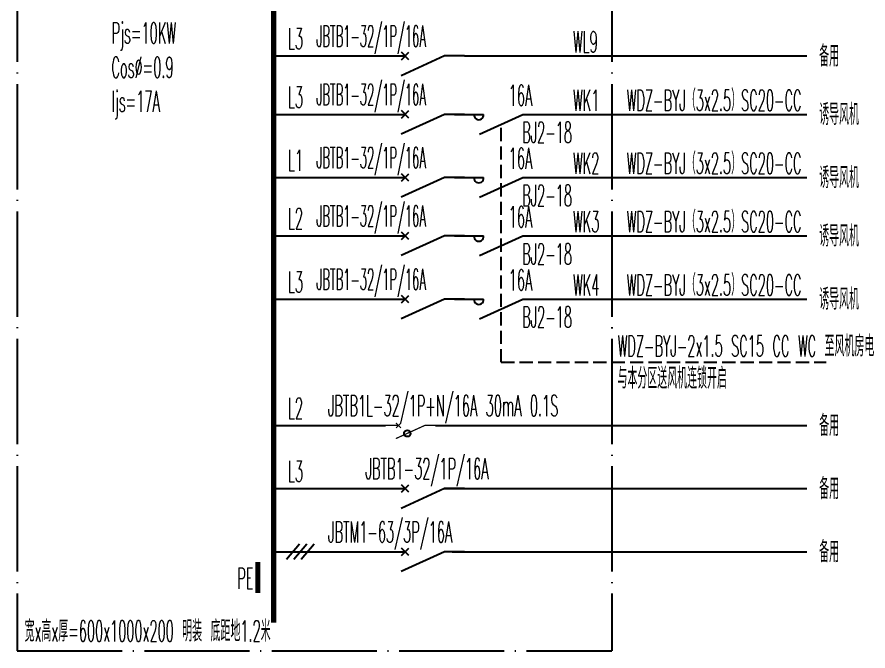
# Model space of a CAD drawing. Extents: x 776418 to 2076422, y -1170708 to 498544.
# Drawn here: x 1216324 to 1232497, y -727968 to -715926 of the extents above; entities that cross this region are included whole.
import ezdxf

# ---------------------------------------------------------------- set-up
doc = ezdxf.new("R2010")
doc.units = 0
doc.header["$LTSCALE"] = 1000
doc.header["$MEASUREMENT"] = 0
doc.linetypes.add('DASH', pattern=[0.35, 0.25, -0.1])
doc.linetypes.add('DOTE', pattern=[2.4200000000000004, 2, -0.2, 0.02, -0.2])
doc.layers.get('0').update_dxf_attribs({"linetype": 'CONTINUOUS'})
for name, color, linetype in [('D-TEXT', 7, 'CONTINUOUS'), ('ELEMENT', 3, 'CONTINUOUS'), ('LAYER3', 7, 'DOTE'), ('WIRE', 4, 'CONTINUOUS'), ('WIRE-动力', 2, 'CONTINUOUS'), ('WIRE-应急', 2, 'DASH')]:
    doc.layers.add(name, color=color, linetype=linetype)
doc.styles.add('_HZTXT', font='txt.shx', dxfattribs={"width": 0.8, "bigfont": 'HZTXT.shx'})
doc.styles.get("Standard").update_dxf_attribs({"font": 'gbenor.shx', "bigfont": 'gbcbig.shx'})

# ---------------------------------------------------------------- blocks, each defined once
blk = doc.blocks.new('$element$00000576')
for points in [[(0, 0), (0, -0.25)], [(0, -1.000000000001819), (0, -0.75), (-0.250000000001819, -0.2000000000007276)], [(-0.04714045207947493, -0.2971404520794749), (0.04714045207765594, -0.2028595479205251)], [(-0.04714045207947493, -0.2028595479205251), (0.04714045207765594, -0.2971404520794749)]]:
    blk.add_lwpolyline(points)
at = {"flags": 9}
blk.add_attdef('S', (0, 0), '', height=6.66666666667e-06, dxfattribs=at)
blk = doc.blocks.new('$element$00000525')
at = {"const_width": 0.02333333333333333}
for points in [[(0, 0), (0, -0.250000000001819)], [(-0.250000000001819, -0.2000000000007276), (0, -0.750000000001819), (0, -1.000000000001819)], [(-0.04714045207947493, -0.2028595479223441), (0.04714045207765594, -0.2971404520812939)], [(0.04714045207765594, -0.2028595479223441), (-0.04714045207947493, -0.2971404520812939)]]:
    blk.add_lwpolyline(points, dxfattribs=at)
blk.add_circle((-0.151255707763994, -0.4172374429235788), 0.06145434260789114)
at = {"flags": 9}
blk.add_attdef('S', (0, 0), '', height=6.66666666667e-06, dxfattribs=at)
blk = doc.blocks.new('M_M4')
blk.add_line((-0.2500000000007498, -0.2000000000005998), (0, -0.7500000000022492))
for points in [[(0, 0), (0, -0.2500000000003749)], [(0, -0.7500000000011247), (0, -1.0000000000015)]]:
    blk.add_lwpolyline(points)
blk.add_arc((-0.008333333333341637, -0.1916666666668583), 0.05892556509893791, 81.86989764584405, 278.130102354156)
at = {"width": 0.8, "flags": 9}
blk.add_attdef('S', (0.250000000000125, -0.5000000000002499), '', height=0.2000000000001, dxfattribs=at)

msp = doc.modelspace()

# ---------------------------------------------------------------- linework, layer by layer
at = {"layer": 'LAYER3'}
for p, q in [((1216324.276016516, -705099.0433345444), (1216323.855224742, -727967.5489750428)), ((1227626.124609521, -705099.2094723636), (1227625.451060728, -727967.841833703)), ((1216323.855222894, -727967.6757017893), (1227625.696443097, -727967.8418394846))]:
    msp.add_line(p, q, dxfattribs=at)
at = {"layer": 'WIRE', "linetype": 'Continuous'}
for p, q in [((1221200.668864323, -716665.7899382634), (1223325.668864323, -716665.7899382634)), ((1224825.668864326, -716665.7899382634), (1231335.803209976, -716665.7899382634)), ((1221200.668864323, -717774.6670831961), (1223325.668864323, -717774.6670831961)), ((1224638.168864324, -717774.6670831961), (1225188.27605749, -717774.6670831961)), ((1225938.276057491, -717774.6670831961), (1231335.803209976, -717774.6670831961)), ((1221200.668864323, -718974.6699378414), (1223325.668864323, -718974.6699378414)), ((1224638.168864324, -718974.6699378414), (1225188.27605749, -718974.6699378414)), ((1225938.276057491, -718974.6699378414), (1231335.803209976, -718974.6699378414)), ((1221200.668864323, -720083.5470827741), (1223325.668864323, -720083.5470827741)), ((1224638.168864324, -720083.5470827741), (1225188.27605749, -720083.5470827741)), ((1225938.276057491, -720083.5470827741), (1231335.803209976, -720083.5470827741)), ((1221200.668864323, -721283.5499374194), (1223325.668864323, -721283.5499374194)), ((1224638.168864324, -721283.5499374194), (1225188.27605749, -721283.5499374194)), ((1225938.276057491, -721283.5499374194), (1231335.803209976, -721283.5499374194)), ((1221200.668864323, -723683.3489745778), (1223325.668864323, -723683.3489745778)), ((1224279.335749103, -723683.3489745778), (1231335.803209976, -723683.3489745778)), ((1221200.668864323, -724883.3518292231), (1223325.668864323, -724883.3518292231)), ((1224450.668864323, -724883.3518292231), (1231335.803209976, -724883.1537210268)), ((1221200.668864323, -726082.9470488951), (1223325.668864323, -726082.9470488951)), ((1224594.178069843, -726082.5508325028), (1231335.803209976, -726082.5508325028))]:
    msp.add_line(p, q, dxfattribs=at)
at = {"layer": 'WIRE', "const_width": 100}
for points in [[(1221200.668864323, -706181.8263288061), (1221200.668864323, -727432.620758347)], [(1220900.226262344, -726869.4986366553), (1220900.226262344, -726278.2226720972)]]:
    msp.add_lwpolyline(points, dxfattribs=at)
at = {"layer": 'WIRE-动力'}
for p, q in [((1221693.558733715, -725936.2203924635), (1221445.580369589, -726229.6737053269)), ((1221833.558733715, -725936.2203924635), (1221585.580369589, -726229.6737053269)), ((1221973.558733715, -725936.2203924635), (1221725.580369589, -726229.6737053269))]:
    msp.add_line(p, q, dxfattribs=at)
at = {"layer": 'WIRE-应急', "color": 0, "linetype": 'DASH'}
for q in [(1225525.776057475, -717962.167083204), (1231702.35704778, -722483.5527920646)]:
    msp.add_line((1225525.776057486, -722483.5527920646), q, dxfattribs=at)

# ---------------------------------------------------------------- block references
at = {"layer": 'ELEMENT', "rotation": 90}
for name, p, xscale, yscale, zscale in [('$element$00000576', (1223325.668864323, -716665.7899382634), 1500, 1500, 1500), ('$element$00000576', (1223325.668864323, -717774.6670831961), 1500, 1500, 1500), ('$element$00000576', (1223325.668864323, -718974.6699378414), 1500, 1500, 1500), ('$element$00000576', (1223325.668864323, -720083.5470827741), 1500, 1500, 1500), ('$element$00000576', (1223325.668864323, -721283.5499374194), 1500, 1500, 1500), ('$element$00000525', (1223323.326543583, -723683.5470827741), 1000, 1000, 1000), ('$element$00000576', (1223325.668864323, -724883.3518292231), 1500, 1500, 1500), ('$element$00000576', (1223325.668864323, -726082.9470488951), 1500, 1500, 1500)]:
    msp.add_blockref(name, p, dxfattribs=dict(at, xscale=xscale, yscale=yscale, zscale=zscale))
at = {"layer": 'ELEMENT', "linetype": 'ByBlock', "xscale": 1500, "yscale": 1500, "zscale": 1500, "rotation": 90}
for p in [(1224813.276057489, -717774.6670831961), (1224813.276057489, -718974.6699378414), (1224813.276057489, -720083.5470827741), (1224813.276057489, -721283.5499374194)]:
    msp.add_blockref('M_M4', p, dxfattribs=at)

# ---------------------------------------------------------------- texts
at = {"layer": 'D-TEXT', "style": '_HZTXT'}
for s, width, p in [('Pjs=10KW', 0.45, (1218118.468235221, -716429.5242928767)), ('JBTB1-32/1P/16A', 0.4, (1222015.869668001, -716488.8890620989)), ('L3', 0.45, (1221473.746590866, -716539.088655941)), ('WL9', 0.45, (1226889.511133031, -716597.0364729685)), ('备用', 0.45, (1231569.376067356, -716867.1421300096)), ('Cos%%C=0.9', 0.45, (1218118.468235221, -717079.5242928767)), ('L3', 0.45, (1221473.746590866, -717647.9658008737)), ('JBTB1-32/1P/16A', 0.4, (1222015.869668001, -717597.7662070317)), ('16A', 0.45, (1225669.069023094, -717612.4284340686)), ('WDZ-BYJ（3x2.5）SC20-CC', 0.45, (1227909.511133031, -717705.9136179013)), ('Ijs=17A', 0.45, (1218118.468235221, -717729.5242928767)), ('WK1', 0.45, (1226889.511133031, -717705.9136179013)), ('诱导风机 ', 0.45, (1231569.376067356, -717976.0192749423)), ('BJ2-18', 0.45, (1225922.323763438, -718315.659228842)), ('JBTB1-32/1P/16A', 0.4, (1222015.869668001, -718797.7690616769)), ('L1', 0.45, (1221473.746590866, -718847.9658008737)), ('16A', 0.45, (1225669.069023094, -718812.4312887138)), ('WK2', 0.45, (1226889.511133031, -718905.9164725465)), ('WDZ-BYJ（3x2.5）SC20-CC', 0.45, (1227909.511133031, -718905.9164725465)), ('诱导风机 ', 0.45, (1231569.376067356, -719176.0221295876)), ('BJ2-18', 0.45, (1225922.323763438, -719515.6620834873)), ('JBTB1-32/1P/16A', 0.4, (1222015.869668001, -719906.6462066097)), ('16A', 0.45, (1225669.069023094, -719921.3084336466)), ('L2', 0.45, (1221473.746590866, -719956.8429458064)), ('WK3', 0.45, (1226889.511133031, -720014.7936174793)), ('WDZ-BYJ（3x2.5）SC20-CC', 0.45, (1227909.511133031, -720014.7936174793)), ('诱导风机 ', 0.45, (1231569.376067356, -720284.8992745203)), ('BJ2-18', 0.45, (1225922.323763438, -720624.53922842)), ('JBTB1-32/1P/16A', 0.4, (1222015.869668001, -721106.6490612549)), ('L3', 0.45, (1221473.746590866, -721156.8458004517)), ('16A', 0.45, (1225669.069023094, -721121.3112882918)), ('WK4', 0.45, (1226889.511133031, -721214.7964721245)), ('WDZ-BYJ（3x2.5）SC20-CC', 0.45, (1227909.511133031, -721214.7964721245)), ('诱导风机 ', 0.45, (1231569.376067356, -721484.9021291656)), ('BJ2-18', 0.45, (1225922.323763438, -721824.5420830653)), ('WDZ-BYJ-2x1.5 SC15 CC WC 至风机房电源箱', 0.45, (1227736.72280745, -722375.4778328217)), ('与本分区送风机连锁开启', 0.45, (1227736.72280745, -722986.4950311652)), ('JBTB1L-32/1P+N/16A 30mA 0.1S', 0.45, (1222231.695028437, -723506.4480984134)), ('L2', 0.45, (1221473.746590866, -723556.6448376102)), ('备用', 0.45, (1231569.376067356, -723884.7011663241)), ('L3', 0.45, (1221473.746590866, -724756.6476922554)), ('JBTB1-32/1P/16A', 0.45, (1222946.477362262, -724706.4509530587)), ('备用', 0.45, (1231569.376067356, -725084.5059127731)), ('JBTM1-63/3P/16A', 0.45, (1222234.037349237, -725906.4480984134)), ('备用', 0.45, (1231569.376067356, -726283.903024249)), ('PE', 0.45, (1220509.098888529, -726787.2185365481)), ('宽x高x厚=600x1000x200 明装 底距地1.2米', 0.45, (1216468.600624992, -727788.7168917579))]:
    msp.add_text(s, height=400, dxfattribs=dict(at, width=width)).set_placement(p)

doc.saveas('drawing.dxf')
